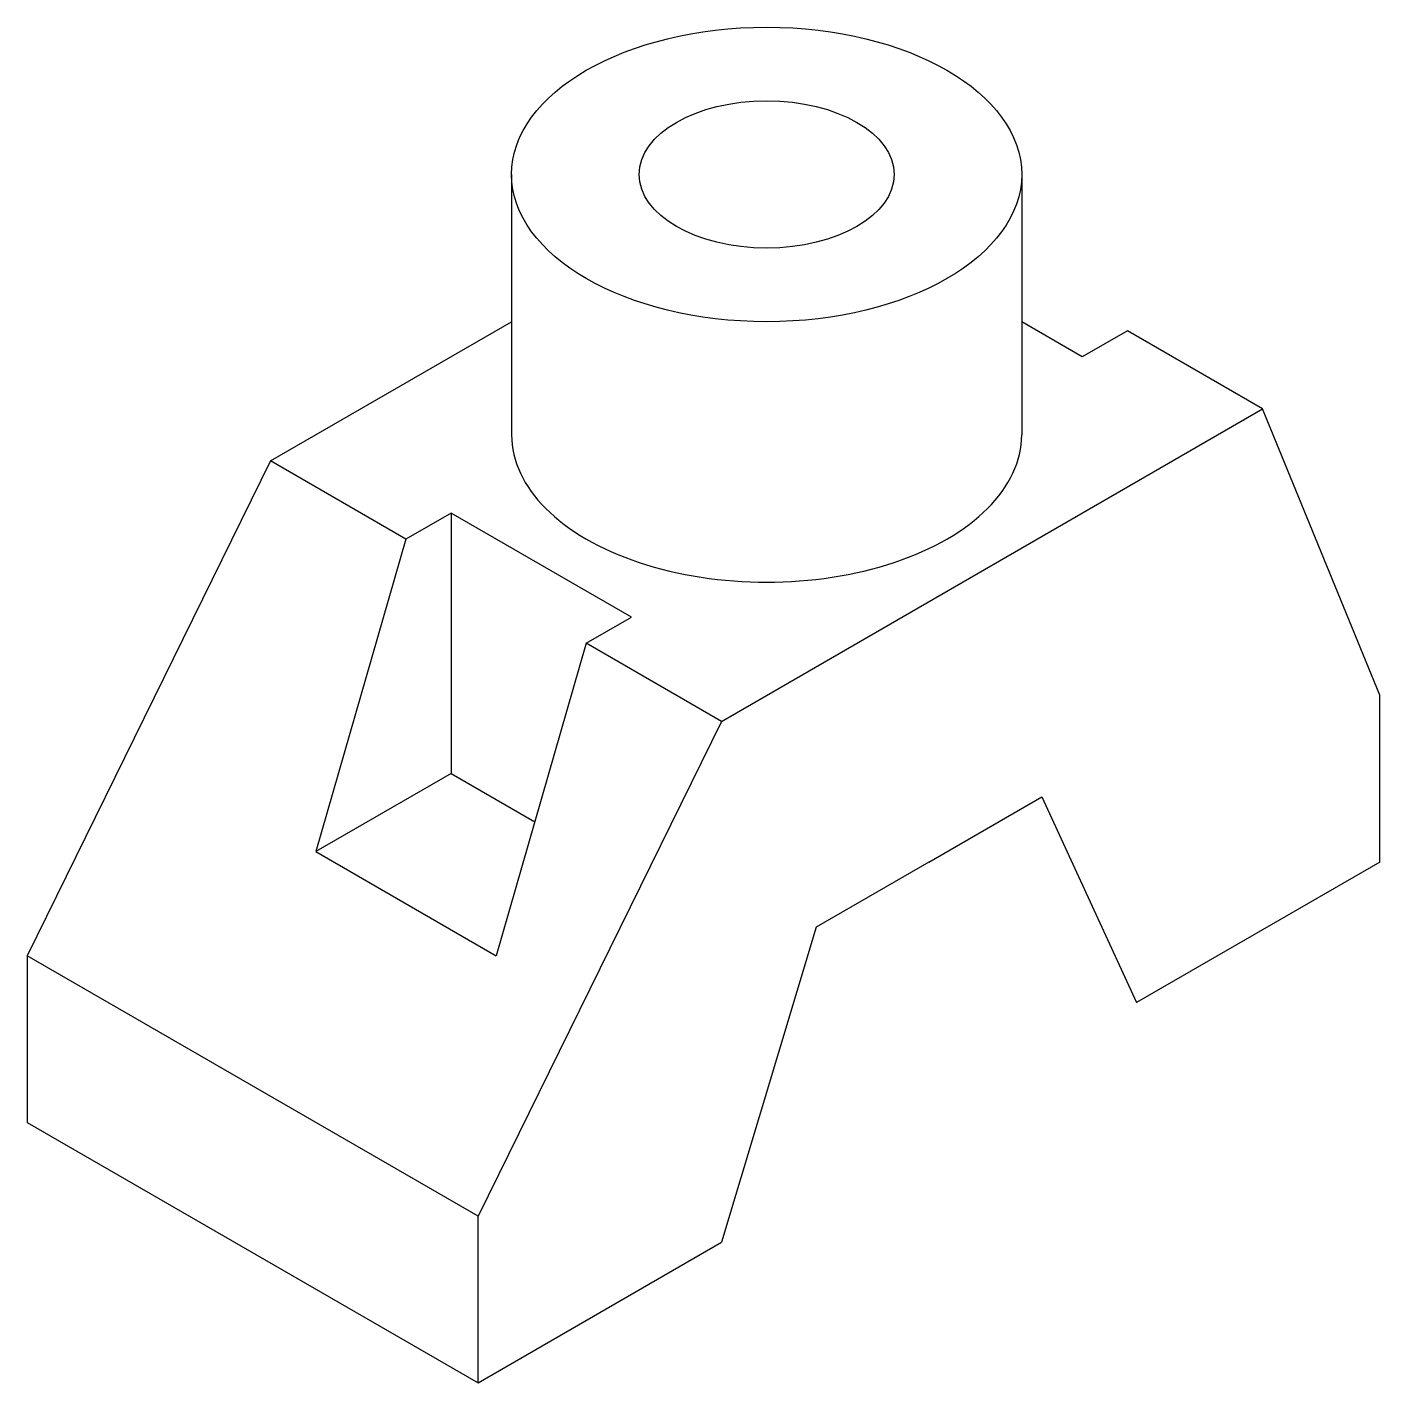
# Model space of a CAD drawing. Header units: millimetres. Extents: x 48 to 178, y 58 to 188.
import ezdxf

# ---------------------------------------------------------------- set-up
doc = ezdxf.new("R2010")
doc.units = ezdxf.units.MM
doc.header["$MEASUREMENT"] = 0

msp = doc.modelspace()

# ---------------------------------------------------------------- linework, layer by layer
for p, q in [((94.58, 174.25), (94.58, 149.25)), ((143.57, 174.25), (143.57, 149.25)), ((71.45, 146.75), (94.58, 160.11)), ((149.39, 156.75), (143.57, 160.11)), ((153.72, 159.25), (149.39, 156.75)), ((166.71, 151.75), (153.72, 159.25)), ((114.75, 121.75), (166.71, 151.75)), ((177.97, 124.25), (166.71, 151.75)), ((71.45, 146.75), (48.06, 99.25)), ((84.44, 139.25), (71.45, 146.75)), ((88.77, 141.75), (84.44, 139.25)), ((106.09, 131.75), (88.77, 141.75)), ((88.77, 141.75), (88.77, 116.75)), ((84.44, 139.25), (75.78, 109.25)), ((101.76, 129.25), (106.09, 131.75)), ((101.76, 129.25), (93.1, 99.25)), ((114.75, 121.75), (101.76, 129.25)), ((177.97, 108.25), (177.97, 124.25)), ((114.75, 121.75), (91.37, 74.25)), ((88.77, 116.75), (75.78, 109.25)), ((88.77, 116.75), (96.81, 112.11)), ((134.67, 108.25), (145.49, 114.5)), ((145.49, 114.5), (154.59, 94.75)), ((75.78, 109.25), (93.1, 99.25)), ((134.67, 108.25), (123.84, 102)), ((177.97, 108.25), (154.59, 94.75)), ((123.84, 102), (114.75, 71.75)), ((91.37, 74.25), (48.06, 99.25)), ((48.06, 99.25), (48.06, 83.25)), ((48.06, 83.25), (91.37, 58.25)), ((91.37, 58.25), (91.37, 74.25)), ((91.37, 58.25), (114.75, 71.75))]:
    msp.add_line(p, q)
for major_axis in [(-24.49, 0), (-12.25, 0)]:
    msp.add_ellipse((119.08, 174.25), major_axis=major_axis, ratio=0.57735)
msp.add_ellipse((119.08, 149.25), major_axis=(-24.49, 0), ratio=0.57735, start_param=0, end_param=3.141593)

doc.saveas('drawing.dxf')
